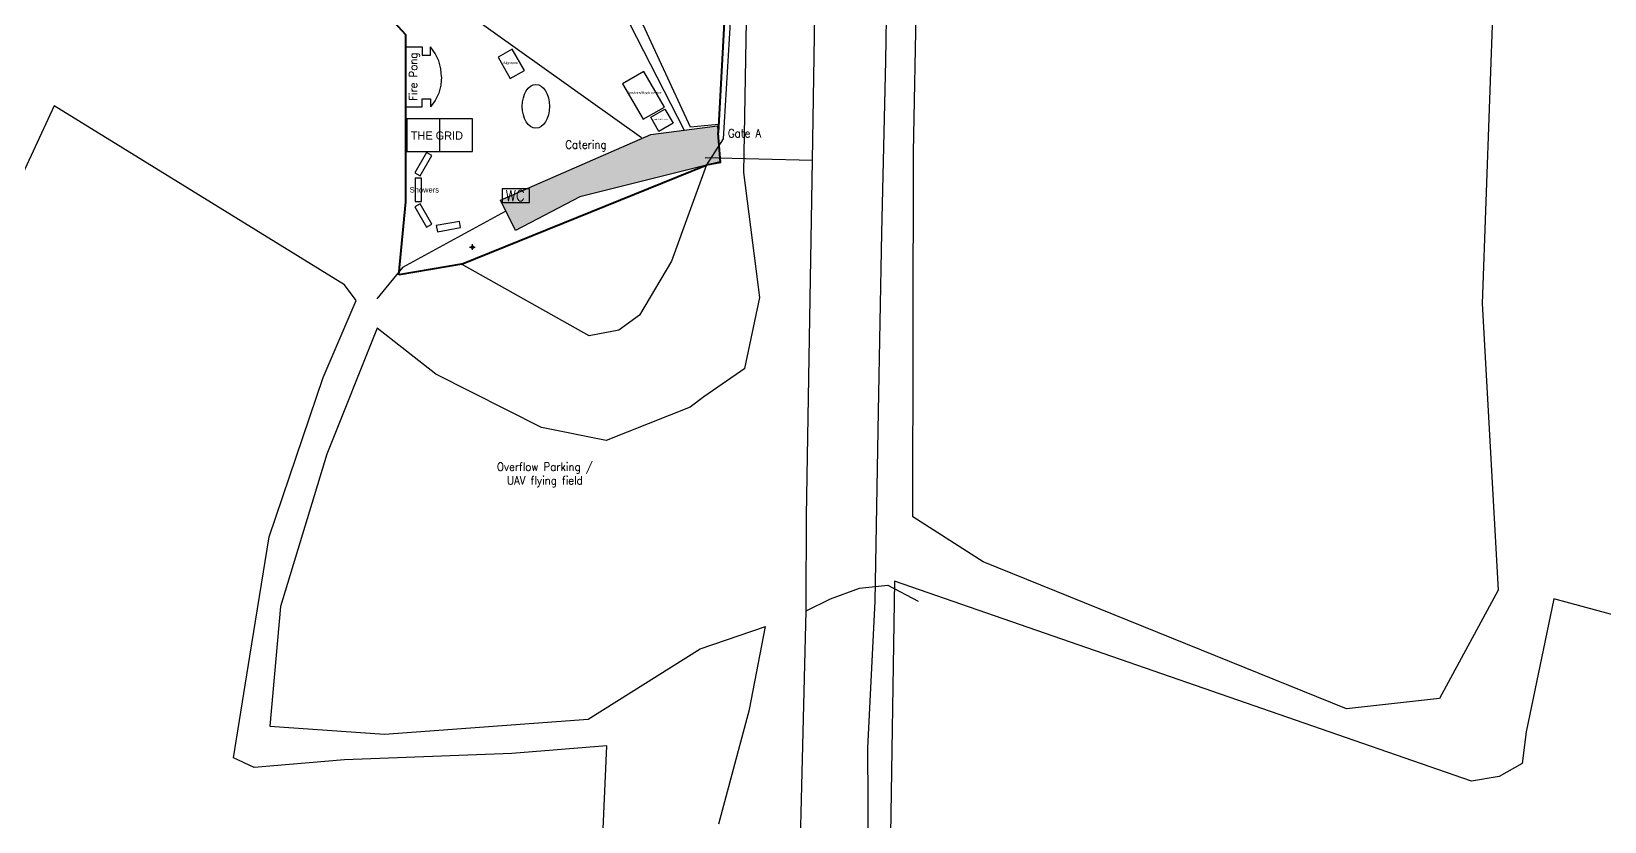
# Model space of a CAD drawing. Header units: metres. Extents: x 495416 to 499623, y 145710 to 148340.
# Drawn here: x 497187 to 497764, y 146437 to 146727 of the extents above; entities that cross this region are included whole.
import ezdxf
from ezdxf.enums import TextEntityAlignment as Align

# ---------------------------------------------------------------- set-up
doc = ezdxf.new("R2010")
doc.units = ezdxf.units.M
doc.header["$PDMODE"] = 34
for name, color, linetype, lineweight, true_color in [('Fence (Heras)', 6, 'Continuous', 25, 0xff00ff), ('Fields', 87, 'Continuous', 25, 0x476d46), ('Hardstanding', 56, 'Continuous', 25, 0x808000), ('Installations', 2, 'Continuous', 25, 0xffff00), ('Labels', 178, 'Continuous', 25, 0x000000), ('License Perimeter', 1, 'Continuous', 40, 0xff0000), ('Paths - Euromat', 16, 'Continuous', 25, 0x800000), ('Paths - Fire Lane', 96, 'Continuous', 25, 0x008000), ('Paths - Track', 56, 'Continuous', 25, 0x808000), ('Showers', 216, 'Continuous', 25, 0x800080), ('Tents', 136, 'Continuous', 25, 0x008080), ('Toilets', 4, 'Continuous', 25, 0x00ffff), ('Water - Taps', 5, 'Continuous', 25, 0x0000ff)]:
    doc.layers.add(name, color=color, linetype=linetype, lineweight=lineweight, true_color=true_color)
doc.layers.add('Roads', color=56, linetype='Continuous', true_color=0x808000)
doc.styles.add('textstyle1', font='Standard')
doc.styles.add('textstyle28', font='Standard')
doc.styles.add('textstyle31', font='Standard')
doc.styles.add('textstyle39', font='Standard')
doc.styles.add('textstyle45', font='')
doc.styles.add('textstyle47', font='')
doc.styles.add('textstyle49', font='')
doc.styles.add('textstyle51', font='Standard')
doc.styles.add('textstyle62', font='')
doc.styles.add('textstyle63', font='')
doc.styles.get('textstyle45').set_extended_font_data('Inconsolata')
doc.styles.get('textstyle47').set_extended_font_data('Inconsolata')
doc.styles.get('textstyle49').set_extended_font_data('Inconsolata')
doc.styles.get('textstyle62').set_extended_font_data('Inconsolata')
doc.styles.get('textstyle63').set_extended_font_data('Inconsolata')

# ---------------------------------------------------------------- blocks, each defined once
blk = doc.blocks.new('Toilet Block')
at = {"layer": 'Toilets'}
blk.add_lwpolyline([(-5, 0), (-5, -5), (5, -5), (5, 0), (-5, 0)], dxfattribs=at)
at = {"layer": 'Toilets', "style": 'textstyle1'}
blk.add_text('WC', height=4, dxfattribs=at).set_placement((-0.25, -2.48), align=Align.MIDDLE_CENTER)
blk = doc.blocks.new('The Grid')
at = {"layer": 'Fence (Heras)'}
for p, q in [((0, 0), (-12, 0)), ((-12, 0), (-12, -12)), ((0, -12), (0, 0)), ((-12, -12), (0, -12))]:
    blk.add_line(p, q, dxfattribs=at)
at = {"layer": 'Installations'}
for p, q in [((12, 0), (-12, 0)), ((-12, 0), (-12, -12)), ((12, -12), (12, 0)), ((-12, -12), (12, -12))]:
    blk.add_line(p, q, dxfattribs=at)
blk = doc.blocks.new('Shower Block')
at = {"layer": 'Showers'}
for p, q in [((4.3, 0), (-4.3, 0)), ((-4.3, 0), (-4.3, -2.3)), ((4.3, -2.3), (4.3, 0)), ((-4.3, -2.3), (4.3, -2.3))]:
    blk.add_line(p, q, dxfattribs=at)
blk = doc.blocks.new('Fire Pong')
at = {"layer": 'Installations'}
for p, q in [((11, 0), (-11, 0)), ((-11, 0), (-11, -6)), ((11, 0), (11, -6)), ((-8.58, -10.76), (-11.01, -9)), ((-11, -6), (-8, -6)), ((-8, -9), (-11, -9)), ((-5.89, -12.08), (-8.58, -10.76)), ((-8, -6), (-8, -9)), ((5.89, -12.08), (8.58, -10.76)), ((11, -6), (8, -6)), ((8, -6), (8, -9)), ((8, -9), (11, -9)), ((8.58, -10.76), (11.01, -9)), ((-2.99, -12.86), (-5.89, -12.08)), ((0, -13.12), (-2.99, -12.86)), ((0, -13.12), (2.99, -12.86)), ((2.99, -12.86), (5.89, -12.08))]:
    blk.add_line(p, q, dxfattribs=at)
blk = doc.blocks.new('Tention Stretch Tent 10x16')
at = {"layer": 'Tents'}
blk.add_ellipse((0, -8), major_axis=(0, 8), ratio=0.625, dxfattribs=at)
blk = doc.blocks.new('Tent (9x15)')
at = {"layer": 'Tents'}
for p, q in [((4.5, 0), (-4.5, 0)), ((-4.5, 0), (-4.5, -15)), ((4.5, -15), (4.5, 0)), ((-4.5, -15), (4.5, -15))]:
    blk.add_line(p, q, dxfattribs=at)
blk = doc.blocks.new('Tent (6x6)')
at = {"layer": 'Tents'}
for p, q in [((-3, 0), (3, 0)), ((-3, -6), (-3, 0)), ((3, 0), (3, -6)), ((3, -6), (-3, -6))]:
    blk.add_line(p, q, dxfattribs=at)
blk = doc.blocks.new('Tent (6x9)')
at = {"layer": 'Tents'}
for p, q in [((3, 0), (-3, 0)), ((-3, 0), (-3, -9)), ((3, -9), (3, 0)), ((-3, -9), (3, -9))]:
    blk.add_line(p, q, dxfattribs=at)

msp = doc.modelspace()

# ---------------------------------------------------------------- hatches: boundary and pattern name
at = {"layer": 'Hardstanding'}
msp.add_hatch(color=256, dxfattribs=at).paths.add_polyline_path([(497359.32, 146665.1), (497414.45, 146689.24), (497438.87, 146692.34), (497439.78, 146679.16), (497388.41, 146666.31), (497364.82, 146653.98)], flags=0)

# ---------------------------------------------------------------- linework, layer by layer
at = {"layer": 'Fence (Heras)'}
for p, q in [((497282.59, 146771.49), (497324.6, 146725.73)), ((497429, 146691.9), (497410, 146732.9)), ((497441.76, 146737.18), (497439.13, 146689.84)), ((497324.57, 146664.43), (497324.6, 146725.73)), ((497439.3, 146692.92), (497429, 146691.9)), ((497440, 146678.9), (497439.13, 146689.84)), ((497345.03, 146641.63), (497434.78, 146677.91)), ((497440, 146678.9), (497434.78, 146677.91)), ((497322.04, 146637.7), (497324.57, 146664.43)), ((497345.03, 146641.63), (497322.04, 146637.7))]:
    msp.add_line(p, q, dxfattribs=at)
at = {"layer": 'Fields'}
for p, q in [((497324.6, 146725.73), (497193.66, 146862.95)), ((497510.82, 146682.76), (497513.36, 146821.36)), ((497725.26, 146794.03), (497719.27, 146627.16)), ((497501.71, 146784.68), (497500.53, 146716.16)), ((497448.52, 146675.3), (497449.66, 146737.74)), ((497443.49, 146730.43), (497440.92, 146687.58)), ((497324.57, 146664.43), (497324.6, 146725.73)), ((497500.53, 146716.16), (497499.03, 146653.12)), ((497195.67, 146699.72), (497180.93, 146667.99)), ((497302.1, 146634), (497195.67, 146699.72)), ((497440.92, 146687.58), (497434.82, 146678.02)), ((497510.57, 146548.96), (497510.82, 146682.76)), ((497434.82, 146678.02), (497428.95, 146661.87)), ((497454.47, 146629.42), (497448.52, 146675.3)), ((497322.04, 146637.7), (497324.57, 146664.43)), ((497428.95, 146661.87), (497421.99, 146642.7)), ((497499.03, 146653.12), (497497.79, 146587.58)), ((497345.03, 146641.63), (497322.04, 146637.7)), ((497391.8, 146615.34), (497345.03, 146641.63)), ((497421.99, 146642.7), (497410.33, 146622.87)), ((497306.43, 146628.24), (497302.1, 146634)), ((497448.91, 146603.4), (497454.47, 146629.42)), ((497294.24, 146600.1), (497306.43, 146628.24)), ((497719.27, 146627.16), (497725.25, 146522.07)), ((497314.02, 146618.18), (497295.64, 146571.95)), ((497335.63, 146601.25), (497314.02, 146618.18)), ((497402.75, 146617.4), (497391.8, 146615.34)), ((497410.33, 146622.87), (497402.75, 146617.4)), ((497274.52, 146541.61), (497294.24, 146600.1)), ((497374.29, 146581.71), (497335.63, 146601.25)), ((497448.91, 146603.4), (497433.86, 146592.98)), ((497428.86, 146589.18), (497398.02, 146576.9)), ((497433.86, 146592.98), (497428.86, 146589.18)), ((497497.79, 146587.58), (497496.62, 146517.98)), ((497398.02, 146576.9), (497374.29, 146581.71)), ((497295.64, 146571.95), (497278.68, 146516.05)), ((497536.37, 146532.37), (497510.57, 146548.96)), ((497267.33, 146497.82), (497274.52, 146541.61)), ((497669.55, 146478.52), (497536.37, 146532.37)), ((497503.85, 146525.37), (497498.55, 146196.52)), ((497715.44, 146451.96), (497503.85, 146525.37)), ((497725.25, 146522.07), (497703.72, 146482.35)), ((497278.68, 146516.05), (497274.73, 146472.18)), ((497496.62, 146517.98), (497493.96, 146464.13)), ((497745.61, 146518.85), (497735.52, 146470.12)), ((497795.86, 146505.29), (497745.61, 146518.85)), ((497432.49, 146500.55), (497456.49, 146508.71)), ((497450.6, 146478.29), (497456.49, 146508.71)), ((497261.42, 146460.5), (497267.33, 146497.82)), ((497391.48, 146474.7), (497432.49, 146500.55)), ((497703.72, 146482.35), (497669.55, 146478.52)), ((497316.73, 146469.18), (497391.48, 146474.7)), ((497439.36, 146436.3), (497450.6, 146478.29)), ((497274.73, 146472.18), (497316.73, 146469.18)), ((497735.52, 146470.12), (497734.05, 146458.42)), ((497363.42, 146462.16), (497302.1, 146459.74)), ((497398.28, 146464.92), (497363.42, 146462.16)), ((497396.62, 146426.15), (497398.28, 146464.92)), ((497493.96, 146464.13), (497494.19, 146394.25)), ((497268.94, 146457), (497261.42, 146460.5)), ((497302.1, 146459.74), (497268.94, 146457)), ((497734.05, 146458.42), (497725.52, 146453.63)), ((497725.52, 146453.63), (497715.44, 146451.96))]:
    msp.add_line(p, q, dxfattribs=at)
at = {"layer": 'Hardstanding'}
for p, q in [((497414.45, 146689.24), (497438.87, 146692.34)), ((497438.87, 146692.34), (497439.78, 146679.16)), ((497359.32, 146665.1), (497414.45, 146689.24)), ((497439.78, 146679.16), (497388.41, 146666.31)), ((497364.82, 146653.98), (497359.32, 146665.1)), ((497388.41, 146666.31), (497364.82, 146653.98))]:
    msp.add_line(p, q, dxfattribs=at)
at = {"layer": 'License Perimeter'}
for p, q in [((497282.59, 146771.49), (497324.6, 146725.73)), ((497441.76, 146737.18), (497439.13, 146689.84)), ((497324.57, 146664.43), (497324.6, 146725.73)), ((497440, 146678.9), (497439.13, 146689.84)), ((497345.03, 146641.63), (497434.78, 146677.91)), ((497440, 146678.9), (497434.78, 146677.91)), ((497322.04, 146637.7), (497324.57, 146664.43)), ((497345.03, 146641.63), (497322.04, 146637.7))]:
    msp.add_line(p, q, dxfattribs=at)
at = {"layer": 'Paths - Euromat'}
for p, q in [((497390, 146762.27), (497426.66, 146690.79)), ((497411, 146688), (497319.76, 146753.07))]:
    msp.add_line(p, q, dxfattribs=at)
at = {"layer": 'Paths - Fire Lane'}
msp.add_line((497355, 146657.9), (497355, 146657.9), dxfattribs=at)
at = {"layer": 'Paths - Track'}
for p, q in [((497361, 146660.9), (497323.33, 146640.45)), ((497323.33, 146640.45), (497314, 146628.9))]:
    msp.add_line(p, q, dxfattribs=at)
at = {"layer": 'Roads'}
msp.add_line((497473.7, 146679.63), (497434.42, 146680.67), dxfattribs=at)
for points in [[(497462.81, 146198.32), (497463.86, 146208.31), (497471.42, 146514.41), (497471.47, 146516.59), (497471.54, 146549.26), (497473.7, 146679.63), (497477.84, 146939.02), (497477.82, 146944.52), (497479.95, 147056.27), (497492.02, 147083.09), (497498.91, 147086.52), (497503.6, 147087.24), (497508.82, 147088.04)], [(497471.42, 146514.41), (497480.36, 146518.87), (497490.98, 146522.73), (497501.35, 146523.89), (497512.48, 146518.05)]]:
    msp.add_lwpolyline(points, dxfattribs=at)
at = {"layer": 'Water - Taps'}
msp.add_point((497349, 146647.9), dxfattribs=at)

# ---------------------------------------------------------------- block references
at = {"layer": 'Installations', "rotation": 90}
msp.add_blockref('Fire Pong', (497324.6, 146710.3), dxfattribs=at)
at = {"layer": 'Installations'}
msp.add_blockref('The Grid', (497337, 146694.9), dxfattribs=at)
at = {"layer": 'Showers'}
for p, rotation in [((497330, 146678.9), 60.00000000000001), ((497328, 146668.9), 90), ((497330, 146658.9), 120), ((497340.38, 146654.29), 190)]:
    msp.add_blockref('Shower Block', p, dxfattribs=dict(at, rotation=rotation))
at = {"layer": 'Tents'}
for name, p, rotation in [('Tent (6x9)', (497361, 146719), 30.00000000000002), ('Tent (9x15)', (497408, 146710), 30), ('Tent (6x6)', (497417, 146697), 30)]:
    msp.add_blockref(name, p, dxfattribs=dict(at, rotation=rotation))
msp.add_blockref('Tention Stretch Tent 10x16', (497372.3, 146707.52), dxfattribs=at)
at = {"layer": 'Toilets'}
msp.add_blockref('Toilet Block', (497364.97, 146669.24), dxfattribs=at)

# ---------------------------------------------------------------- texts
at = {"layer": 'Installations', "style": 'textstyle51'}
msp.add_text('Fire Pong', height=3, rotation=90, dxfattribs=at).set_placement((497327.28, 146710.41), align=Align.MIDDLE_CENTER)
at = {"layer": 'Installations', "style": 'textstyle47'}
msp.add_text('THE GRID', height=3, dxfattribs=at).set_placement((497335.99, 146688.81), align=Align.MIDDLE_CENTER)
at = {"layer": 'Labels', "style": 'textstyle31'}
msp.add_text('Gate A', height=3, dxfattribs=at).set_placement((497448.81, 146691.13), align=Align.TOP_CENTER)
at = {"layer": 'Labels', "style": 'textstyle49'}
msp.add_text('Showers', height=2, dxfattribs=at).set_placement((497326, 146669.9), align=Align.TOP_LEFT)
at = {"layer": 'Labels', "insert": (497390.64, 146686.99), "char_height": 3, "attachment_point": 2, "line_spacing_factor": 0.96, "style": 'textstyle39'}
msp.add_mtext('Catering', dxfattribs=at)
at = {"layer": 'Labels', "insert": (497375.57, 146568.81), "char_height": 3, "attachment_point": 2, "style": 'textstyle28'}
msp.add_mtext('Overflow Parking / \\PUAV flying field', dxfattribs=at)
at = {"layer": 'Tents'}
for s, height, style, p in [('Algorave', 1, 'textstyle63', (497363, 146716)), ('Vendors/Hack center', 1, 'textstyle45', (497412, 146705)), ('Just Add Sharks', 0.5, 'textstyle62', (497418, 146695))]:
    msp.add_text(s, height=height, dxfattribs=dict(at, style=style)).set_placement(p, align=Align.TOP_CENTER)

doc.saveas('drawing.dxf')
